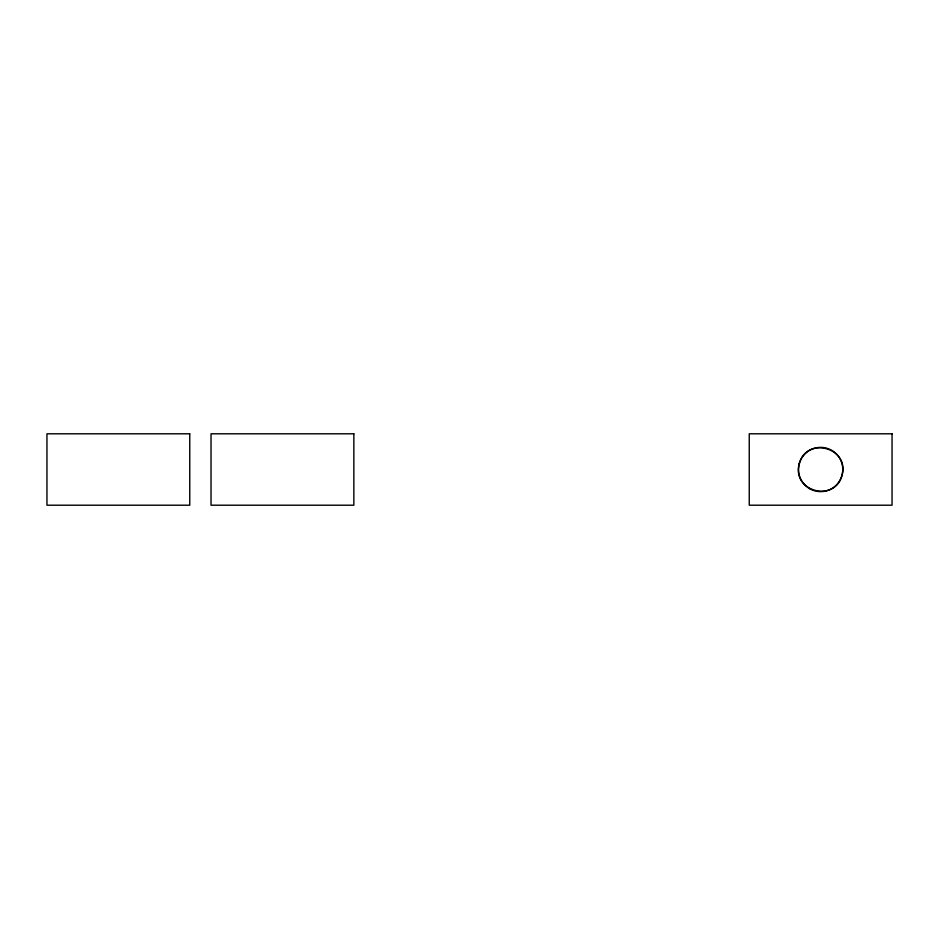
<?xml version="1.0" encoding="UTF-8"?>
<svg xmlns="http://www.w3.org/2000/svg" width="939" height="939" viewBox="0 0 939 939"><rect width="100%" height="100%" fill="white"/><g stroke="black" fill="none" stroke-linecap="round" stroke-linejoin="round"><path stroke-width="1.41" d="M799.265 463.772C791.542 491.461 834.865 503.069 842.025 475.228C849.748 447.539 806.413 435.931 799.265 463.772M189.76 433.795L46.95 433.795L46.95 505.205L189.76 505.205L189.76 433.795M353.85 433.795L211.029 433.795L211.029 505.205L353.85 505.205L353.85 433.795M892.05 433.795L749.24 433.795L749.24 505.205L892.05 505.205L892.05 433.795M809.571 488.667A22.137 22.137 0 0 0 842.776 469.5A22.137 22.137 0 0 0 809.571 450.333A22.137 22.137 0 0 0 809.571 488.667"/></g></svg>
